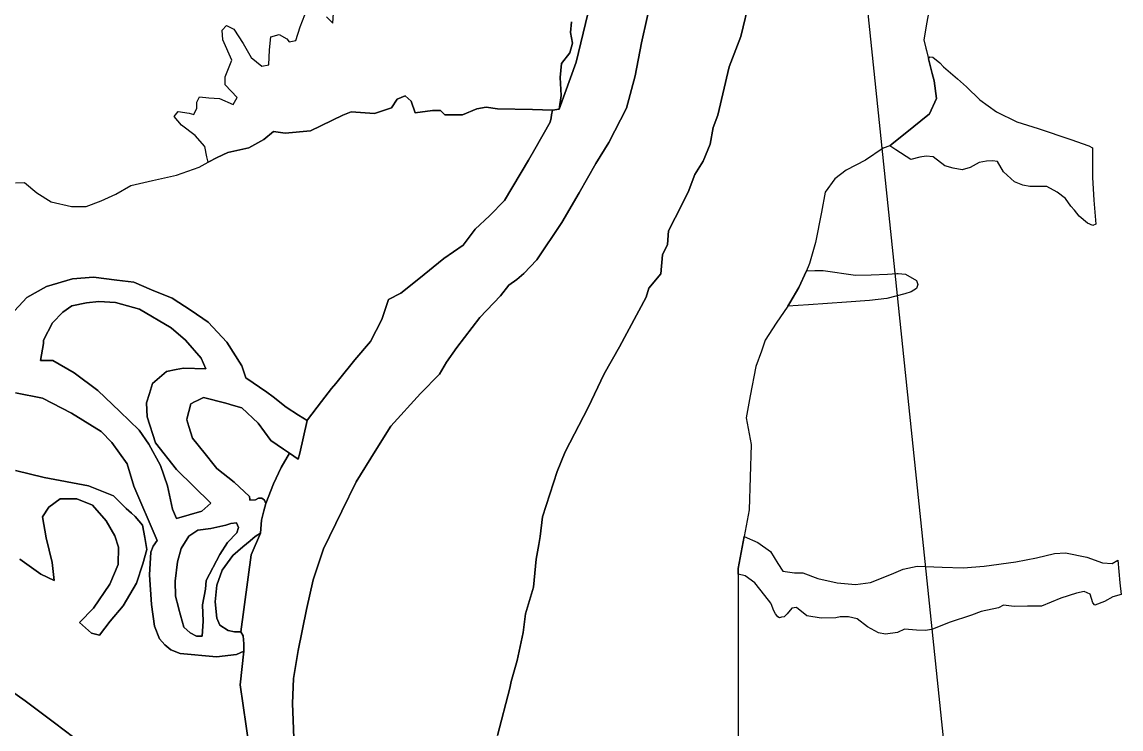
# Model space of a CAD drawing. Header units: inches. Extents: x 288635 to 1232953, y 676945 to 1655780.
# Drawn here: x 596058 to 616112, y 1575721 to 1588617 of the extents above; entities that cross this region are included whole.
import ezdxf

# ---------------------------------------------------------------- set-up
doc = ezdxf.new("R2010")
doc.units = ezdxf.units.IN
doc.header["$MEASUREMENT"] = 0
doc.layers.add('Images', color=7, linetype='Continuous')
picture_1 = doc.add_image_def('image1.jpg', size_in_pixel=(2578, 3749))

msp = doc.modelspace()

# ---------------------------------------------------------------- linework, layer by layer
at = {"color": 1, "ltscale": 3}
for points in [[(607566.5217, 1589169.8104), (607365.438, 1588238.4752), (607249.0211, 1587635.224), (607090.2708, 1587047.8478), (606767.4784, 1586418.1382), (606529.353, 1586037.1375), (606227.7274, 1585502.6781), (605910.2267, 1584957.6353), (605455.1425, 1584280.3006), (605217.017, 1584031.5918), (605090.0168, 1583920.4666), (604941.8498, 1583814.633), (604788.3912, 1583624.1326), (604412.6821, 1583227.2568), (603994.6396, 1582676.9224), (603804.1392, 1582412.3386), (603677.1389, 1582195.3798), (603327.8882, 1581840.8374), (602788.1372, 1581242.8779), (602502.3866, 1580787.7936), (602502.3866, 1580787.7936), (602158.4276, 1580226.8758), (601893.8437, 1579692.4164), (601560.468, 1579004.4984), (601369.9676, 1578443.5806), (601248.2591, 1577898.5379), (601094.8004, 1577152.4114), (601010.1336, 1576644.4103), (600994.2586, 1576184.0344), (601004.8419, 1575882.4088), (601020.717, 1575554.3248)], [(600205.7987, 1575395.5745), (600036.465, 1576527.9934), (600105.463, 1577140.7692), (600105.463, 1577273.0611), (600092.2338, 1577418.5822), (600049.9004, 1577495.3116), (600237.5487, 1578898.6649), (600409.7979, 1579295.265), (600430.118, 1579530.6388), (600469.0647, 1579701.6658), (600506.3181, 1579833.7461), (600645.0079, 1580195.1258), (600787.8832, 1580491.4597), (600937.7088, 1580751.6647), (601095.2523, 1580644.2488), (601125.599, 1580751.6647), (601264.4603, 1581349.2134), (601267.1985, 1581360.9966), (601521.9477, 1581693.0699), (601708.1575, 1581930.0377), (601782.6517, 1582024.8379), (601830.5908, 1582083.4301), (602134.0972, 1582454.3823), (602415.2535, 1582790.2079), (602626.1208, 1583188.5128), (602743.2692, 1583555.578), (602969.7563, 1583672.7264), (603297.772, 1583930.4531), (603758.556, 1584305.3282), (604110.0014, 1584547.435), (604328.6786, 1584836.4013), (604586.4052, 1585078.5081), (604859.7516, 1585359.6645), (605297.5562, 1586099.6159), (605414.2544, 1586296.8523), (605695.4108, 1586788.8758), (605711.2705, 1586868.1746), (605722.0106, 1586921.8748), (605739.5867, 1587009.7554), (605858.9291, 1587025.9962), (606172.3411, 1587883.5801), (606384.0082, 1588764.1151)], [(595847.1291, 1583268.7506), (596143.9052, 1583588.9565), (596503.1605, 1583792.0138), (596979.5643, 1583932.592), (597362.2493, 1583963.8316), (597791.7938, 1583909.1623), (598096.3798, 1583870.1128), (598424.3955, 1583729.5346), (598799.2706, 1583581.1466), (599142.9061, 1583354.6595), (599455.3021, 1583143.7923), (599798.9376, 1582776.727), (600072.284, 1582347.1826), (600142.5731, 1582128.5055), (600528.8669, 1581864.7293), (600641.7691, 1581781.8416), (600876.7036, 1581589.6225), (601104.5208, 1581448.3758), (601264.4603, 1581349.2134), (601125.599, 1580751.6647), (601095.2523, 1580644.2488), (600937.7088, 1580751.6647), (600901.463, 1580776.3777), (600828.0439, 1580826.4362), (600598.2646, 1580983.1039), (600369.8703, 1581297.5202), (600071.4197, 1581576.9207), (599916.6633, 1581624.0314), (599776.9811, 1581666.3419), (599369.9151, 1581768.1084), (599247.8966, 1581707.6179), (599219.411, 1581693.4962), (599137.9678, 1581653.1209), (599068.1177, 1581373.7203), (599069.9587, 1581367.6033), (599068.1177, 1581360.2394), (599105.1263, 1581237.2722), (599167.9167, 1581028.641), (599400.7016, 1580738.1838), (599566.7204, 1580531.0339), (599614.1644, 1580471.8358), (599926.9569, 1580220.4121), (600209.5325, 1579960.0616), (600214.2312, 1579913.073), (600216.0517, 1579894.8685), (600317.8433, 1579902.9106), (600372.5445, 1579928.5729), (600431.8113, 1579933.6529), (600482.6114, 1579898.0929), (600506.3181, 1579833.7461), (600469.0647, 1579701.6658), (600430.118, 1579530.6388), (600409.7979, 1579295.265), (600311.0193, 1579235.3435), (600221.8799, 1579151.6065), (600089.588, 1579045.773), (599907.0251, 1578884.3768), (599708.5872, 1578619.793), (599613.337, 1578347.2716), (599581.587, 1578043.0002), (599615.9829, 1577741.3746), (599668.8996, 1577617.0201), (599819.7124, 1577519.1241), (599936.1293, 1577495.3116), (600049.9004, 1577495.3116), (600092.2338, 1577418.5822), (600105.463, 1577273.0611), (600105.463, 1577140.7692), (599973.1711, 1577082.5607), (599608.1272, 1577035.3014), (598946.5857, 1577095.7899), (598771.9603, 1577164.5817), (598666.1268, 1577257.1861), (598568.2308, 1577368.3113), (598475.6264, 1577598.4993), (598420.5841, 1577994.6757), (598383.0221, 1578535.1261), (598406.8346, 1578947.877), (598451.8139, 1579059.0022), (598524.1727, 1579162.2204), (598520.2364, 1579171.3042), (598506.1705, 1579203.7639), (598097.1938, 1580147.5564), (597979.4712, 1580560.1788), (597694.9906, 1580946.2596), (597501.9502, 1581149.46), (596963.4691, 1581479.6607), (596435.1481, 1581753.9812), (595942.3871, 1581850.5014)], [(595942.3871, 1581850.5014), (596435.1481, 1581753.9812), (596963.4691, 1581479.6607), (597501.9502, 1581149.46), (597694.9906, 1580946.2596), (597979.4712, 1580560.1788), (598097.1938, 1580147.5564), (598506.1705, 1579203.7639), (598520.2364, 1579171.3042), (598524.1727, 1579162.2204), (598451.8139, 1579059.0022), (598406.8346, 1578947.877), (598383.0221, 1578535.1261), (598420.5841, 1577994.6757), (598475.6264, 1577598.4993), (598568.2308, 1577368.3113), (598666.1268, 1577257.1861), (598771.9603, 1577164.5817), (598946.5857, 1577095.7899), (599608.1272, 1577035.3014), (599973.1711, 1577082.5607), (600105.463, 1577140.7692), (600036.465, 1576527.9934), (600205.7987, 1575395.5745)], [(595942.3871, 1580438.2586), (596460.5481, 1580311.2583), (597273.3497, 1580153.778), (597730.5507, 1579975.9777), (597961.6518, 1579745.8532), (598057.6411, 1579656.7203), (598123.3322, 1579595.7214), (598254.9635, 1579439.2974), (598302.5886, 1579217.047), (598334.3386, 1578997.4423), (598265.5468, 1578735.5043), (598149.1299, 1578380.9619), (597905.7128, 1577965.5653), (597667.5873, 1577687.7522), (597470.1747, 1577434.9679), (597326.9511, 1577467.8709), (597104.8736, 1577662.7124), (597362.8849, 1577924.0769), (597663.4522, 1578360.1111), (597811.6191, 1578719.9452), (597820.0858, 1579037.4458), (597752.3524, 1579244.8795), (597595.7187, 1579520.0468), (597345.9516, 1579803.6807), (597058.0843, 1579917.9809), (596757.517, 1579917.9809), (596550.0833, 1579769.8139), (596431.5497, 1579592.0136), (596499.2832, 1579211.0128), (596609.3501, 1578758.0452), (596647.4502, 1578427.8446), (596401.9163, 1578546.3781), (596020.9156, 1578817.312)], [(596020.9156, 1578817.312), (596401.9163, 1578546.3781), (596647.4502, 1578427.8446), (596609.3501, 1578758.0452), (596499.2832, 1579211.0128), (596431.5497, 1579592.0136), (596550.0833, 1579769.8139), (596757.517, 1579917.9809), (597058.0843, 1579917.9809), (597345.9516, 1579803.6807), (597595.7187, 1579520.0468), (597752.3524, 1579244.8795), (597820.0858, 1579037.4458), (597811.6191, 1578719.9452), (597663.4522, 1578360.1111), (597362.8849, 1577924.0769), (597104.8736, 1577662.7124), (597326.9511, 1577467.8709), (597470.1747, 1577434.9679), (597667.5873, 1577687.7522), (597905.7128, 1577965.5653), (598149.1299, 1578380.9619), (598265.5468, 1578735.5043), (598334.3386, 1578997.4423), (598302.5886, 1579217.047), (598254.9635, 1579439.2974), (598123.3322, 1579595.7214), (598057.6411, 1579656.7203), (597961.6518, 1579745.8532), (597730.5507, 1579975.9777), (597273.3497, 1580153.778), (596460.5481, 1580311.2583), (595942.3871, 1580438.2586)], [(595822.332, 1576444.0674), (596116.9726, 1576235.787), (596650.3736, 1575834.4662), (597005.9743, 1575565.2257)], [(597005.9743, 1575565.2257), (596650.3736, 1575834.4662), (596116.9726, 1576235.787), (595822.332, 1576444.0674)]]:
    msp.add_lwpolyline(points, dxfattribs=at)
at = {"color": 1}
for points in [[(601020.717, 1575554.3248), (601004.8419, 1575882.4088), (600994.2586, 1576184.0344), (601010.1336, 1576644.4103), (601094.8004, 1577152.4114), (601248.2591, 1577898.5379), (601369.9676, 1578443.5806), (601560.468, 1579004.4984), (601893.8437, 1579692.4164), (602158.4276, 1580226.8758), (602502.3866, 1580787.7936), (602788.1372, 1581242.8779), (603327.8882, 1581840.8374), (603677.1389, 1582195.3798), (603804.1392, 1582412.3386), (603994.6396, 1582676.9224), (604412.6821, 1583227.2568), (604788.3912, 1583624.1326), (604941.8498, 1583814.633), (605090.0168, 1583920.4666), (605217.017, 1584031.5918), (605455.1425, 1584280.3006), (605910.2267, 1584957.6353), (606227.7274, 1585502.6781), (606529.353, 1586037.1375), (606767.4784, 1586418.1382), (607090.2708, 1587047.8478), (607249.0211, 1587635.224), (607365.438, 1588238.4752), (607566.5217, 1589169.8104)], [(604735.8682, 1575600.7877), (604960.6315, 1576466.9284), (604985.7849, 1576584.8349), (605090.8127, 1576968.5902), (605206.1971, 1577482.9689), (605243.5116, 1577818.7988), (605391.8996, 1578310.8224), (605438.759, 1578818.4658), (605489.3765, 1579086.7387), (605510.8308, 1579233.1476), (605553.9352, 1579590.0215), (605825.1909, 1580417.1472), (605969.8321, 1580778.7503), (606391.5666, 1581583.1698), (606680.5328, 1582200.1517), (606961.6892, 1582692.1753), (607445.9029, 1583598.1235), (607497.3283, 1583762.195), (607712.7298, 1584020.9485), (607744.4799, 1584370.1992), (607834.4384, 1584560.6996), (607856.8252, 1584806.3394), (607979.5139, 1585045.6144), (608211.2729, 1585511.5486), (608337.5649, 1585834.4436), (608490.6064, 1586079.411), (608617.6066, 1586391.6199), (608671.2298, 1586692.9724), (608757.9658, 1586917.3303), (608961.0231, 1587799.8488), (609174.9127, 1588354.2919), (609337.4731, 1589040.0933)], [(609337.4731, 1589040.0933), (609174.9127, 1588354.2919), (608961.0231, 1587799.8488), (608757.9658, 1586917.3303), (608671.2298, 1586692.9724), (608617.6066, 1586391.6199), (608490.6064, 1586079.411), (608337.5649, 1585834.4436), (608211.2729, 1585511.5486), (607979.5139, 1585045.6144), (607856.8252, 1584806.3394), (607834.4384, 1584560.6996), (607744.4799, 1584370.1992), (607712.7298, 1584020.9485), (607497.3283, 1583762.195), (607445.9029, 1583598.1235), (606961.6892, 1582692.1753), (606680.5328, 1582200.1517), (606391.5666, 1581583.1698), (605969.8321, 1580778.7503), (605825.1909, 1580417.1472), (605553.9352, 1579590.0215), (605510.8308, 1579233.1476), (605489.3765, 1579086.7387), (605438.759, 1578818.4658), (605391.8996, 1578310.8224), (605243.5116, 1577818.7988), (605206.1971, 1577482.9689), (605090.8127, 1576968.5902), (604985.7849, 1576584.8349), (604960.6315, 1576466.9284), (604735.8682, 1575600.7877)], [(612629.6994, 1588945.442), (612569.7997, 1588612.8493), (612515.3992, 1588289.274), (612549.6523, 1588142.2743), (612560.7733, 1588094.5477), (612599.712, 1587943.8265), (612668.3272, 1587678.2354), (612702.5706, 1587545.6883), (612744.904, 1587219.721), (612617.9037, 1586944.5538), (612173.4028, 1586584.7197), (611938.0756, 1586395.5273), (611890.8625, 1586357.5702), (611773.4226, 1586316.7845), (611449.572, 1586096.6507), (611096.0879, 1585912.5003), (610890.7708, 1585753.75), (610712.9705, 1585514.5662), (610645.237, 1585150.4988), (610539.4035, 1584598.0477), (610426.2596, 1584210.3641), (610418.5768, 1584180.1816), (610371.7328, 1584078.1821), (610231.7946, 1583773.4764), (610069.3333, 1583493.3707), (610034.9302, 1583434.0551), (609820.6173, 1583121.8462), (609621.5675, 1582815.2913), (609550.7669, 1582614.0765), (609448.4665, 1582332.7504), (609346.8663, 1581799.3493), (609271.9818, 1581397.4812), (609366.3009, 1580908.6613), (609326.6133, 1579718.0339), (609236.4056, 1579230.9123), (609128.1754, 1578646.4692), (609128.1754, 1578545.9564), (609128.1754, 1575352.4002)], [(606087.5295, 1588621.1194), (606067.2095, 1588422.999), (606102.7695, 1588229.9586), (606057.0494, 1588057.2383), (605904.6491, 1587859.1179), (605879.2491, 1587605.1174), (605899.5691, 1587274.9167), (605858.9291, 1587025.9962), (605739.5867, 1587009.7554), (605373.8401, 1587018.4121), (604732.4043, 1587033.594), (604529.5327, 1587064.4209), (604360.1991, 1587034.7875), (604097.7319, 1586924.7206), (603771.7645, 1586924.7206), (603695.5644, 1587005.1541), (603547.3974, 1587000.9207), (603234.1301, 1586958.5873), (603157.93, 1587170.2544), (603052.0964, 1587271.8546), (602903.9295, 1587208.3545), (602798.0959, 1587051.7208), (602489.062, 1586950.1206), (602065.7278, 1586975.5207), (601913.3275, 1586916.2539), (601324.893, 1586632.62), (600863.4587, 1586590.2866), (600647.5583, 1586619.92), (600469.7579, 1586475.9864), (600194.5907, 1586319.3527), (599812.4199, 1586237.419), (599619.3099, 1586142.7932), (599458.01, 1586058.3028), (599428.7763, 1586156.9667), (599397.5367, 1586344.4043), (599217.909, 1586547.4616), (598967.9923, 1586734.8992), (598835.224, 1586891.0971), (598905.5131, 1586984.8159), (599108.5704, 1586953.5763), (599194.4793, 1586930.1466), (599249.1486, 1587047.2951), (599249.1486, 1587156.6337), (599296.008, 1587250.3525), (599467.8258, 1587234.7327), (599663.0732, 1587219.1129), (599912.99, 1587109.7743), (599983.279, 1587242.5426), (599764.6019, 1587469.0296), (599764.6019, 1587617.4177), (599889.5603, 1587922.0037), (599725.5524, 1588289.0689), (599709.9326, 1588468.6966), (599788.0316, 1588554.6055), (599920.7999, 1588484.3164), (600092.6176, 1588226.5897), (600241.0057, 1587968.8631), (600436.2531, 1587812.6651), (600561.2115, 1587836.0948), (600576.8313, 1588109.4413), (600600.261, 1588343.7382), (600748.6491, 1588390.5976), (600889.2272, 1588312.4986), (600933.471, 1588255.9254), (601056.2379, 1588281.3255), (601132.4381, 1588526.8593), (601221.3382, 1588746.9931)], [(601615.5478, 1588710.8034), (601732.6963, 1588593.6549), (601748.316, 1588867.0014)], [(606384.0082, 1588764.1151), (606172.3411, 1587883.5801), (605858.9291, 1587025.9962), (605899.5691, 1587274.9167), (605879.2491, 1587605.1174), (605904.6491, 1587859.1179), (606057.0494, 1588057.2383), (606102.7695, 1588229.9586), (606067.2095, 1588422.999), (606087.5295, 1588621.1194)], [(595940.8479, 1585682.0092), (596104.8557, 1585689.8191), (596331.3428, 1585502.3815), (596589.0694, 1585338.3737), (596963.9445, 1585252.4648), (597229.4811, 1585252.4648), (597502.8275, 1585353.9935), (597768.3641, 1585478.9518), (598041.7105, 1585635.1498), (598440.0153, 1585728.8686), (598877.3696, 1585822.5874), (599291.2942, 1585970.9754), (599458.01, 1586058.3028), (599619.3099, 1586142.7932), (599812.4199, 1586237.419), (600194.5907, 1586319.3527), (600469.7579, 1586475.9864), (600647.5583, 1586619.92), (600863.4587, 1586590.2866), (601324.893, 1586632.62), (601913.3275, 1586916.2539), (602065.7278, 1586975.5207), (602489.062, 1586950.1206), (602798.0959, 1587051.7208), (602903.9295, 1587208.3545), (603052.0964, 1587271.8546), (603157.93, 1587170.2544), (603157.93, 1587170.2544), (603234.1301, 1586958.5873), (603547.3974, 1587000.9207), (603695.5644, 1587005.1541), (603771.7645, 1586924.7206), (604097.7319, 1586924.7206), (604360.1991, 1587034.7875), (604529.5327, 1587064.4209), (604732.4043, 1587033.594), (605373.8401, 1587018.4121), (605739.5867, 1587009.7554), (605722.0106, 1586921.8748), (605711.2705, 1586868.1746), (605695.4108, 1586788.8758), (605414.2544, 1586296.8523), (605297.5562, 1586099.6159), (604859.7516, 1585359.6645), (604586.4052, 1585078.5081), (604328.6786, 1584836.4013), (604110.0014, 1584547.435), (603758.556, 1584305.3282), (603297.772, 1583930.4531), (602969.7563, 1583672.7264), (602743.2692, 1583555.578), (602626.1208, 1583188.5128), (602415.2535, 1582790.2079), (602134.0972, 1582454.3823), (601830.5908, 1582083.4301), (601782.6517, 1582024.8379), (601708.1575, 1581930.0377), (601521.9477, 1581693.0699), (601267.1985, 1581360.9966), (601264.4603, 1581349.2134), (601104.5208, 1581448.3758), (600876.7036, 1581589.6225), (600641.7691, 1581781.8416), (600528.8669, 1581864.7293), (600142.5731, 1582128.5055), (600072.284, 1582347.1826), (599798.9376, 1582776.727), (599455.3021, 1583143.7923), (599142.9061, 1583354.6595), (598799.2706, 1583581.1466), (598424.3955, 1583729.5346), (598096.3798, 1583870.1128), (597791.7938, 1583909.1623), (597362.2493, 1583963.8316), (596979.5643, 1583932.592), (596503.1605, 1583792.0138), (596143.9052, 1583588.9565), (595847.1291, 1583268.7506)]]:
    msp.add_lwpolyline(points, dxfattribs=at)
for points in [[(615591.8264, 1586324.8984), (615591.8264, 1585778.7973), (615617.7321, 1585369.8569), (615652.1515, 1584927.8956), (615598.1764, 1584905.6706), (615499.7512, 1584946.9456), (615350.5259, 1585073.9459), (615264.0126, 1585185.3028), (615199.4666, 1585260.6064), (615100.9704, 1585396.7382), (614948.5701, 1585510.1918), (614760.6097, 1585616.872), (614613.2894, 1585615.1786), (614450.7291, 1585618.5653), (614320.3421, 1585642.272), (614167.9418, 1585703.2321), (613966.4348, 1585886.1125), (613856.3679, 1586070.6862), (613768.3144, 1586084.2329), (613656.5541, 1586079.1529), (613521.0872, 1586052.0595), (613360.2202, 1585960.6193), (613212.8999, 1585919.9792), (613046.9529, 1585952.1526), (612899.6326, 1585991.0994), (612684.5789, 1586158.7397), (612557.5786, 1586168.8997), (612440.7384, 1586150.273), (612279.8714, 1586109.633), (612002.1642, 1586285.74), (611890.8625, 1586357.5702), (611938.0756, 1586395.5273), (612173.4028, 1586584.7197), (612617.9037, 1586944.5538), (612744.904, 1587219.721), (612702.5706, 1587545.6883), (612668.3272, 1587678.2354), (612599.712, 1587943.8265), (612626.3704, 1587982.2517), (612680.3455, 1587972.7267), (612807.3458, 1587871.1265), (612871.9541, 1587802.3817), (613128.0214, 1587582.2009), (613290.0509, 1587437.5367), (613537.5972, 1587194.8501), (613839.2228, 1586978.9497), (614210.6986, 1586797.9743), (614598.0494, 1586674.1491), (615194.9506, 1586470.9487), (615522.2397, 1586360.3431), (615591.8264, 1586324.8984)], [(610676.7359, 1584084.0528), (611269.6549, 1583996.9132), (611551.1722, 1584005.3799), (611849.6228, 1584018.0799), (612022.1374, 1584029.4545), (612044.9581, 1584027.502), (612179.8234, 1584015.9632), (612380.9072, 1583899.5463), (612402.0739, 1583831.8128), (612378.7905, 1583753.496), (612285.657, 1583696.3459), (612170.269, 1583655.8028), (611836.9227, 1583575.6957), (611521.5388, 1583539.7123), (611102.4379, 1583505.8455), (610410.2865, 1583459.2788), (610034.9302, 1583434.0551), (610069.3333, 1583493.3707), (610231.7946, 1583773.4764), (610371.7328, 1584078.1821), (610523.182, 1584087.1771), (610676.7359, 1584084.0528)], [(597440.6326, 1581898.3398), (597842.8, 1581514.6932), (598194.6966, 1581170.7342), (598371.9677, 1580914.0878), (598586.2807, 1580530.4412), (598710.6351, 1580154.7322), (598805.2442, 1579728.2714), (598875.0015, 1579560.6546), (599340.2388, 1579696.0496), (599503.7819, 1579841.3896), (598875.6296, 1580455.9344), (598494.6288, 1580943.6154), (598342.2285, 1581416.0564), (598332.0685, 1581670.0569), (598385.0216, 1581842.521), (598440.5982, 1582023.5294), (598697.8292, 1582244.098), (598870.5496, 1582279.6581), (599002.6298, 1582299.9781), (599412.1901, 1582290.4656), (599327.1155, 1582485.716), (599041.3649, 1582813.8), (598782.0727, 1583038.6963), (598202.6341, 1583377.3636), (597766.0707, 1583499.0722), (597459.1534, 1583517.5931), (597234.2571, 1583496.4263), (596969.6733, 1583440.8637), (596805.6313, 1583324.4468), (596617.7767, 1583128.6548), (596448.1291, 1582813.7365), (596448.8353, 1582751.3823), (596395.3562, 1582443.9188), (596623.0684, 1582443.3826), (597009.3609, 1582215.8405), (597440.6326, 1581898.3398)], [(599327.1155, 1582485.716), (599412.1901, 1582290.4656), (599002.6298, 1582299.9781), (598870.5496, 1582279.6581), (598697.8292, 1582244.098), (598440.5982, 1582023.5294), (598385.0216, 1581842.521), (598332.0685, 1581670.0569), (598342.2285, 1581416.0564), (598494.6288, 1580943.6154), (598875.6296, 1580455.9344), (599503.7819, 1579841.3896), (599340.2388, 1579696.0496), (598875.0015, 1579560.6546), (598805.2442, 1579728.2714), (598710.6351, 1580154.7322), (598586.2807, 1580530.4412), (598371.9677, 1580914.0878), (598194.6966, 1581170.7342), (597842.8, 1581514.6932), (597440.6326, 1581898.3398), (597009.3609, 1582215.8405), (596623.0684, 1582443.3826), (596395.3562, 1582443.9188), (596448.8353, 1582751.3823), (596448.1291, 1582813.7365), (596617.7767, 1583128.6548), (596805.6313, 1583324.4468), (596969.6733, 1583440.8637), (597234.2571, 1583496.4263), (597459.1534, 1583517.5931), (597766.0707, 1583499.0722), (598202.6341, 1583377.3636), (598782.0727, 1583038.6963), (599041.3649, 1582813.8), (599327.1155, 1582485.716)], [(600645.0079, 1580195.1258), (600506.3181, 1579833.7461), (600482.6114, 1579898.0929), (600431.8113, 1579933.6529), (600372.5445, 1579928.5729), (600317.8433, 1579902.9106), (600216.0517, 1579894.8685), (600214.2312, 1579913.073), (600209.5325, 1579960.0616), (599926.9569, 1580220.4121), (599614.1644, 1580471.8358), (599566.7204, 1580531.0339), (599400.7016, 1580738.1838), (599167.9167, 1581028.641), (599105.1263, 1581237.2722), (599068.1177, 1581360.2394), (599069.9587, 1581367.6033), (599068.1177, 1581373.7203), (599137.9678, 1581653.1209), (599219.411, 1581693.4962), (599247.8966, 1581707.6179), (599369.9151, 1581768.1084), (599776.9811, 1581666.3419), (599916.6633, 1581624.0314), (600071.4197, 1581576.9207), (600369.8703, 1581297.5202), (600598.2646, 1580983.1039), (600828.0439, 1580826.4362), (600901.463, 1580776.3777), (600937.7088, 1580751.6647), (600787.8832, 1580491.4597), (600645.0079, 1580195.1258)], [(599125.6984, 1577472.896), (599242.5386, 1577411.9359), (599344.1388, 1577411.9359), (599364.4589, 1577686.2564), (599354.2988, 1577985.977), (599409.1431, 1578271.3756), (599418.1041, 1578428.1931), (599669.9497, 1578906.6998), (599809.2772, 1579121.7827), (599981.2568, 1579296.408), (600010.361, 1579394.304), (599970.6734, 1579481.6167), (599870.1315, 1579471.0333), (599780.173, 1579439.2833), (599505.0058, 1579381.0748), (599266.8803, 1579346.6789), (599105.4842, 1579238.1996), (598965.2547, 1579013.3033), (598896.4629, 1578769.8861), (598854.1295, 1578417.9896), (598856.7753, 1578142.8224), (598911.2701, 1577935.6054), (598918.2735, 1577908.975), (599008.8581, 1577579.5762), (599125.6984, 1577472.896)], [(599344.1388, 1577411.9359), (599242.5386, 1577411.9359), (599125.6984, 1577472.896), (599008.8581, 1577579.5762), (598918.2735, 1577908.975), (598911.2701, 1577935.6054), (598856.7753, 1578142.8224), (598854.1295, 1578417.9896), (598896.4629, 1578769.8861), (598965.2547, 1579013.3033), (599105.4842, 1579238.1996), (599266.8803, 1579346.6789), (599505.0058, 1579381.0748), (599780.173, 1579439.2833), (599870.1315, 1579471.0333), (599970.6734, 1579481.6167), (600010.361, 1579394.304), (599981.2568, 1579296.408), (599809.2772, 1579121.7827), (599669.9497, 1578906.6998), (599418.1041, 1578428.1931), (599409.1431, 1578271.3756), (599354.2988, 1577985.977), (599364.4589, 1577686.2564), (599344.1388, 1577411.9359)], [(600049.9004, 1577495.3116), (599936.1293, 1577495.3116), (599819.7124, 1577519.1241), (599668.8996, 1577617.0201), (599615.9829, 1577741.3746), (599581.587, 1578043.0002), (599613.337, 1578347.2716), (599708.5872, 1578619.793), (599907.0251, 1578884.3768), (600089.588, 1579045.773), (600221.8799, 1579151.6065), (600311.0193, 1579235.3435), (600409.7979, 1579295.265), (600237.5487, 1578898.6649), (600049.9004, 1577495.3116)], [(609940.0099, 1578597.074), (610153.3703, 1578566.594), (610305.7706, 1578571.674), (610580.0912, 1578464.9938), (610930.6119, 1578388.7936), (611265.8925, 1578358.3136), (611540.2131, 1578393.8736), (611921.2139, 1578546.2739), (612139.6543, 1578637.7141), (612393.6548, 1578688.5142), (612850.8557, 1578673.2742), (613231.8565, 1578663.1142), (613612.8572, 1578688.5142), (614191.9784, 1578769.7944), (614567.8992, 1578845.9945), (614898.0998, 1578922.1947), (615096.2202, 1578932.3547), (615487.381, 1578856.1546), (615771.8616, 1578749.4744), (615949.6619, 1578739.3143), (616055.0059, 1578801.1511), (616092.5859, 1578384.1922), (616112.2222, 1578175.4332), (615959.8219, 1578134.7931), (615812.5016, 1578048.4329), (615634.7013, 1577977.3128), (615599.1412, 1578023.0329), (615548.3411, 1578180.5132), (615441.6609, 1578226.2333), (615299.4206, 1578200.8333), (615014.94, 1578109.3931), (614659.3393, 1577962.0728), (614405.3388, 1577962.0728), (614161.4983, 1577956.9928), (613968.458, 1577982.3928), (613877.0178, 1577931.5927), (613557.6042, 1577866.5249), (613386.3182, 1577798.0105), (612977.7898, 1577664.6046), (612657.7491, 1577537.6044), (612536.3978, 1577516.7252), (612380.2933, 1577524.6627), (612163.3346, 1577540.5378), (612033.6885, 1577482.3293), (611816.7297, 1577450.5793), (611684.4378, 1577477.0376), (611485.9999, 1577582.8712), (611295.4995, 1577728.3923), (611142.0408, 1577765.434), (610988.5822, 1577768.0799), (610906.5612, 1577749.559), (610639.3315, 1577741.6215), (610380.0393, 1577786.6008), (610189.5389, 1577937.4136), (610104.8721, 1577924.1844), (610018.7501, 1577822.5842), (609962.6583, 1577769.6674), (609919.2665, 1577758.0257), (609883.2831, 1577749.559), (609849.4164, 1577768.6091), (609809.1996, 1577822.5842), (609776.3912, 1577878.6759), (609725.825, 1578001.2885), (609720.0867, 1578015.2059), (609610.1003, 1578154.3723), (609427.5374, 1578389.852), (609254.7425, 1578513.3807), (609128.1754, 1578545.9564), (609128.1754, 1578646.4692), (609236.4056, 1579230.9123), (609484.8595, 1579125.6367), (609713.4599, 1578957.9964), (609848.5697, 1578739.3143), (609940.0099, 1578597.074)]]:
    msp.add_lwpolyline(points, close=True, dxfattribs=at)

# ---------------------------------------------------------------- pictures from other files: only their frames are drawn
at = {"layer": 'Images', "color": 5, "ltscale": 3}
image = msp.add_image(picture_1, insert=(572053.9354, 1547043.7773), size_in_units=(43543.6009, 63322.3273), rotation=5.935678115, dxfattribs=at)
image.dxf.flags = 7

doc.saveas('drawing.dxf')
